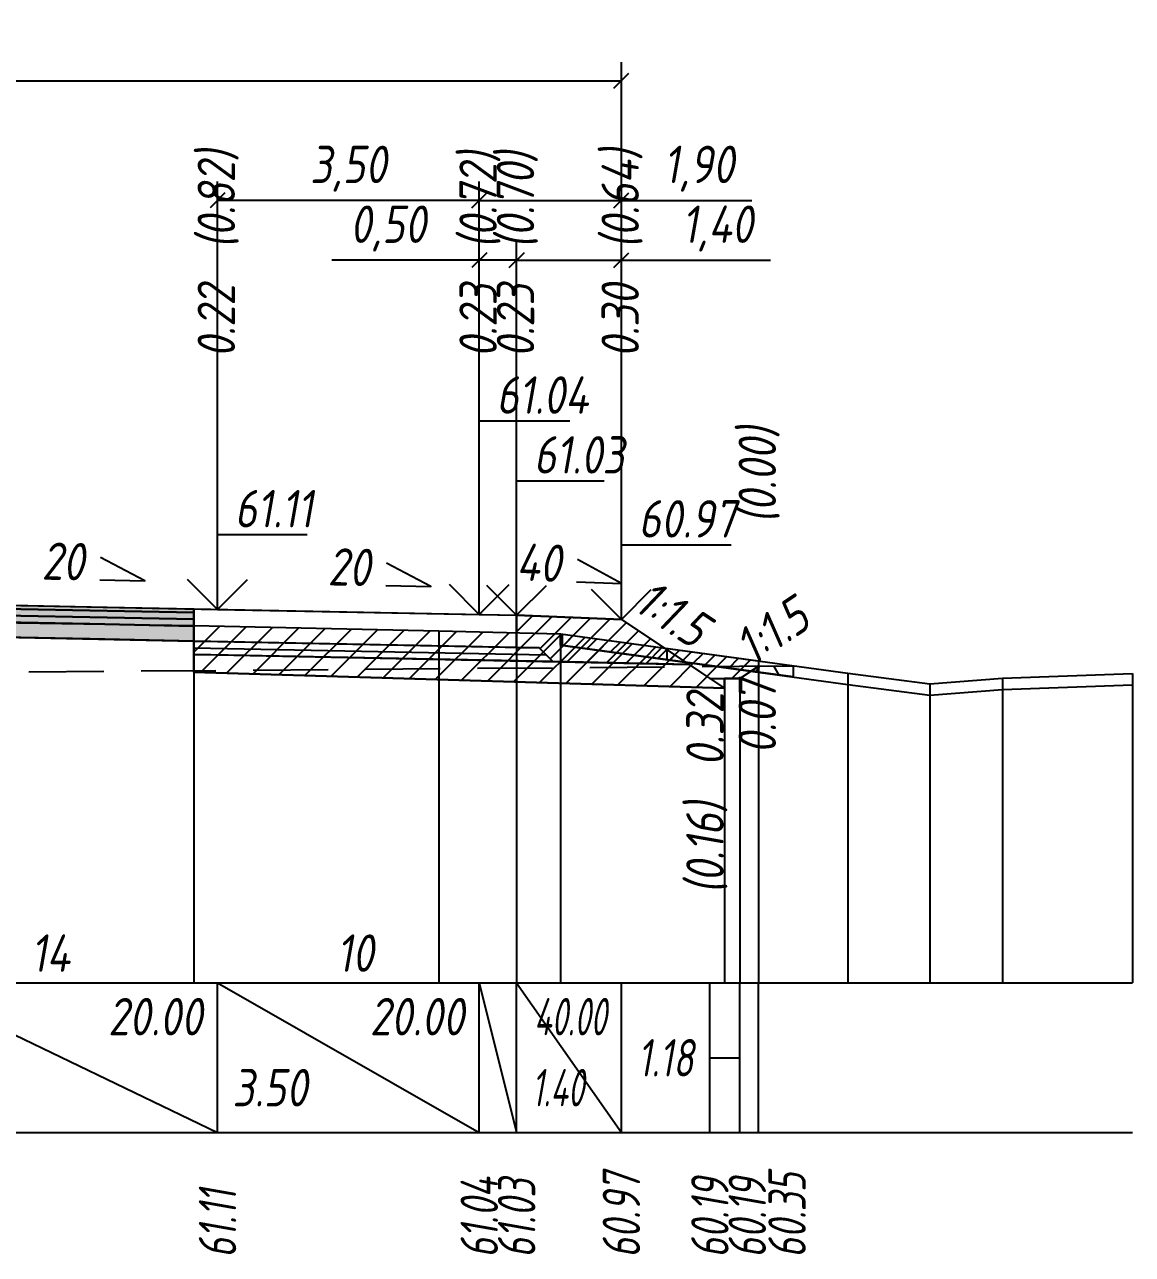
# Model space of a CAD drawing. Extents: x -717 to 1451, y -133302 to 233.
# Drawn here: x 166.6 to 240.7, y -59536.2 to -59453.9 of the extents above; entities that cross this region are included whole.
import ezdxf
from ezdxf.enums import TextEntityAlignment as Align

# ---------------------------------------------------------------- set-up
doc = ezdxf.new("R2010")
doc.units = 0
doc.linetypes.add('штриховая', pattern=[0.75, 0.5, -0.25])
for name, color, linetype in [('Интерполированный поперечник', 2, 'Continuous'), ('Код_514', 1, 'Continuous'), ('Контур_0', 7, 'Continuous'), ('Контур_2521', 7, 'Continuous'), ('Контур_2564', 7, 'Continuous'), ('Контур_2660', 7, 'Continuous'), ('Контур_2665', 7, 'Continuous'), ('Контур_400', 7, 'Continuous'), ('Контур_508', 7, 'Continuous'), ('Контур_512', 7, 'Continuous'), ('Контур_513', 7, 'Continuous'), ('Контур_818', 7, 'Continuous'), ('Красный поперечник', 1, 'Continuous'), ('Объём_2501', 7, 'Continuous'), ('Объём_2564', 7, 'Continuous'), ('Объём_2650', 7, 'Continuous'), ('Объём_2660', 7, 'Continuous'), ('Объём_2661', 7, 'Continuous'), ('Объём_2662', 7, 'Continuous'), ('Объём_2663', 7, 'Continuous'), ('Объём_2664', 7, 'Continuous'), ('Объём_2665', 7, 'Continuous'), ('Объём_2666', 7, 'Continuous'), ('Объём_2667', 7, 'Continuous'), ('Объём_2668', 7, 'Continuous'), ('Объём_2669', 7, 'Continuous'), ('Объём_2675', 7, 'Continuous'), ('Объём_2753', 7, 'Continuous'), ('Откосы', 7, 'Continuous'), ('Отметки покрытия', 7, 'Continuous'), ('Рабочие отметки', 7, 'Continuous'), ('Рабочие отметки доп.', 7, 'Continuous'), ('Слои выравнивания', 7, 'Continuous'), ('Таблица', 7, 'Continuous'), ('Уклоны проезжей части', 7, 'Continuous'), ('Черный поперечник', 3, 'Continuous')]:
    doc.layers.add(name, color=color, linetype=linetype)
for name, color, linetype, true_color in [('Контур_2540', 2, 'Continuous', 0xffff00), ('Контур_2560', 2, 'Continuous', 0xffff00), ('Контур_2561', 7, 'Continuous', 0xff8040), ('Контур_2562', 3, 'Continuous', 0x00ff00), ('Контур_2563', 7, 'Continuous', 0xff8000), ('Контур_2570', 7, 'Continuous', 0x80ff00), ('Контур_2725', 7, 'Continuous', 0x323232), ('Контур_2736', 4, 'Continuous', 0x00ffff), ('Контур_2737', 4, 'Continuous', 0x00ffff), ('Контур_2738', 4, 'Continuous', 0x00ffff), ('Контур_2739', 4, 'Continuous', 0x00ffff), ('Контур_2741', 4, 'Continuous', 0x00ffff), ('Контур_2742', 4, 'Continuous', 0x00ffff), ('Контур_2743', 4, 'Continuous', 0x00ffff), ('Контур_2744', 7, 'Continuous', 0xa4ffff), ('Контур_2745', 7, 'Continuous', 0xa4ffff), ('Контур_2747', 4, 'Continuous', 0x00ffff), ('Контур_2748', 4, 'Continuous', 0x00ffff), ('Контур_2749', 4, 'Continuous', 0x00ffff), ('Контур_2750', 4, 'Continuous', 0x00ffff), ('Контур_2751', 4, 'Continuous', 0x00ffff), ('Контур_2752', 4, 'Continuous', 0x00ffff), ('Контур_2760', 7, 'Continuous', 0x323232), ('Контур_2761', 7, 'Continuous', 0x323232), ('Контур_2762', 7, 'Continuous', 0x323232), ('Контур_2763', 7, 'Continuous', 0x323232), ('Контур_402', 7, 'Continuous', 0xff6464), ('Контур_703', 4, 'Continuous', 0x00ffff), ('Контур_705', 4, 'Continuous', 0x00ffff), ('Контур_707', 4, 'Continuous', 0x00ffff), ('Контур_720', 131, 'Continuous', 0xaaffff), ('Объём_2500', 7, 'Continuous', 0xc0c0c0), ('Объём_2520', 7, 'Continuous', 0x80ffff), ('Объём_2540', 2, 'Continuous', 0xffff00), ('Объём_2560', 2, 'Continuous', 0xffff00), ('Объём_2561', 7, 'Continuous', 0xff8040), ('Объём_2562', 3, 'Continuous', 0x00ff00), ('Объём_2563', 7, 'Continuous', 0xff8000), ('Объём_2570', 7, 'Continuous', 0x80ff00), ('Объём_2600', 7, 'Continuous', 0x808000), ('Объём_2746', 2, 'Continuous', 0xffff00)]:
    doc.layers.add(name, color=color, linetype=linetype, true_color=true_color)
doc.styles.get("Standard").update_dxf_attribs({"font": 'txt', "height": 2.5})
doc.styles.add('М', font='romand.shx', dxfattribs={"width": 0.8, "oblique": 10, "height": 2.5})
doc.dimstyles.new('ISO-25', dxfattribs={"dimtxt": 2.5, "dimasz": 2.5, "dimexe": 1.25, "dimexo": 0.625, "dimtad": 1, "dimtxsty": 'Standard', "dimcen": 2.5, "dimadec": 0, "dimazin": 0, "dimtfac": 1, "dimtmove": 0, "dimatfit": 3, "dimfxl": 1, "dimarcsym": 0})

# ---------------------------------------------------------------- blocks, each defined once
blk = doc.blocks.new('_Oblique')
at = {"color": 0, "linetype": 'ByBlock', "lineweight": -2}
blk.add_line((-0.5, -0.5), (0.5, 0.5), dxfattribs=at)
blk = doc.blocks.new('*D1422')
at = {"color": 0, "lineweight": -2, "transparency": 16777216}
for p, q in [((199.5, -59492.847), (199.5, -59468.407)), ((206.5, -59493.127), (206.5, -59468.407)), ((199.5, -59469.657), (206.5, -59469.657)), ((206.5, -59469.657), (216.474, -59469.657))]:
    blk.add_line(p, q, dxfattribs=at)
at = {"layer": 'Defpoints', "color": 0, "transparency": 16777216}
for p in [(206.5, -59469.657), (199.5, -59493.472), (206.5, -59493.752)]:
    blk.add_point(p, dxfattribs=at)
at = {"color": 0, "lineweight": -2, "transparency": 16777216, "rotation": 180}
blk.add_blockref('_Oblique', (199.5, -59469.657), dxfattribs=at)
at = {"color": 0, "lineweight": -2, "transparency": 16777216}
blk.add_blockref('_Oblique', (206.5, -59469.657), dxfattribs=at)
at = {"color": 0, "transparency": 16777216, "insert": (212.933, -59467.544), "char_height": 2.5, "width": 8.75, "attachment_point": 5, "style": 'М'}
blk.add_mtext('1,40', dxfattribs=at)
blk = doc.blocks.new('*D1424')
at = {"color": 0, "lineweight": -2, "transparency": 16777216}
for p, q in [((197, -59492.797), (197, -59468.407)), ((199.5, -59492.847), (199.5, -59468.407)), ((197, -59469.657), (187.148, -59469.657)), ((199.5, -59469.657), (197, -59469.657))]:
    blk.add_line(p, q, dxfattribs=at)
at = {"layer": 'Defpoints', "color": 0, "transparency": 16777216}
for p in [(199.5, -59469.657), (197, -59493.422), (199.5, -59493.472)]:
    blk.add_point(p, dxfattribs=at)
at = {"color": 0, "lineweight": -2, "transparency": 16777216, "rotation": 180}
blk.add_blockref('_Oblique', (197, -59469.657), dxfattribs=at)
at = {"color": 0, "lineweight": -2, "transparency": 16777216}
blk.add_blockref('_Oblique', (199.5, -59469.657), dxfattribs=at)
at = {"color": 0, "transparency": 16777216, "insert": (190.909, -59467.544), "char_height": 2.5, "width": 9.16667, "attachment_point": 5, "style": 'М'}
blk.add_mtext('0,50', dxfattribs=at)
blk = doc.blocks.new('*D1426')
at = {"color": 0, "lineweight": -2, "transparency": 16777216}
for p, q in [((179.5, -59492.447), (179.5, -59464.407)), ((197, -59492.797), (197, -59464.407)), ((197, -59465.657), (179.5, -59465.657))]:
    blk.add_line(p, q, dxfattribs=at)
at = {"layer": 'Defpoints', "color": 0, "transparency": 16777216}
for p in [(179.5, -59465.657), (179.5, -59493.072), (197, -59493.422)]:
    blk.add_point(p, dxfattribs=at)
at = {"color": 0, "lineweight": -2, "transparency": 16777216, "rotation": 180}
blk.add_blockref('_Oblique', (179.5, -59465.657), dxfattribs=at)
at = {"color": 0, "lineweight": -2, "transparency": 16777216}
blk.add_blockref('_Oblique', (197, -59465.657), dxfattribs=at)
at = {"color": 0, "transparency": 16777216, "insert": (188.25, -59463.544), "char_height": 2.5, "width": 9.58333, "attachment_point": 5, "style": 'М'}
blk.add_mtext('3,50', dxfattribs=at)
blk = doc.blocks.new('*D1427')
at = {"color": 0, "lineweight": -2, "transparency": 16777216}
for p, q in [((197, -59492.797), (197, -59464.407)), ((206.5, -59493.127), (206.5, -59464.407)), ((197, -59465.657), (206.5, -59465.657)), ((206.5, -59465.657), (215.233, -59465.657))]:
    blk.add_line(p, q, dxfattribs=at)
at = {"layer": 'Defpoints', "color": 0, "transparency": 16777216}
for p in [(197, -59465.657), (197, -59493.422), (206.5, -59493.752)]:
    blk.add_point(p, dxfattribs=at)
at = {"color": 0, "lineweight": -2, "transparency": 16777216, "rotation": 180}
blk.add_blockref('_Oblique', (197, -59465.657), dxfattribs=at)
at = {"color": 0, "lineweight": -2, "transparency": 16777216}
blk.add_blockref('_Oblique', (206.5, -59465.657), dxfattribs=at)
at = {"color": 0, "transparency": 16777216, "insert": (211.692, -59463.544), "char_height": 2.5, "width": 8.75, "attachment_point": 5, "style": 'М'}
blk.add_mtext('1,90', dxfattribs=at)
blk = doc.blocks.new('*D1429')
at = {"color": 0, "lineweight": -2, "transparency": 16777216}
for p, q in [((111, -59493.127), (111, -59456.407)), ((206.5, -59493.127), (206.5, -59456.407)), ((111, -59457.657), (206.5, -59457.657))]:
    blk.add_line(p, q, dxfattribs=at)
at = {"layer": 'Defpoints', "color": 0, "transparency": 16777216}
for p in [(206.5, -59457.657), (111, -59493.752), (206.5, -59493.752)]:
    blk.add_point(p, dxfattribs=at)
at = {"color": 0, "lineweight": -2, "transparency": 16777216, "rotation": 180}
blk.add_blockref('_Oblique', (111, -59457.657), dxfattribs=at)
at = {"color": 0, "lineweight": -2, "transparency": 16777216}
blk.add_blockref('_Oblique', (206.5, -59457.657), dxfattribs=at)
at = {"color": 0, "transparency": 16777216, "insert": (158.75, -59455.544), "char_height": 2.5, "width": 10.41667, "attachment_point": 5, "style": 'М'}
blk.add_mtext('19,10', dxfattribs=at)

msp = doc.modelspace()

# ---------------------------------------------------------------- hatches: boundary and pattern name
at = {"transparency": 33554681}
h = msp.add_hatch(dxfattribs=at)
h.set_pattern_fill('ANGLE', color=256)
h.set_pattern_definition([(0, (0, 0), (0, 6.985), [5.08, -1.905]), (90, (0, 0), (-6.985, 4e-16), [5.08, -1.905])])
h.paths.add_polyline_path([(215.664, -59497.215), (202.441, -59495.404), (202.441, -59494.654), (215.664, -59496.465)])
at = {"layer": 'Объём_2563'}
h = msp.add_hatch(dxfattribs=at)
h.set_pattern_fill('ANSI31', color=256, scale=0.3)
h.paths.add_polyline_path([(201.918, -59496.508), (201, -59495.59), (199.5, -59495.56), (199.5, -59493.41), (206.5, -59493.69), (211, -59496.69)])
at = {"layer": 'Объём_2570'}
h = msp.add_hatch(dxfattribs=at)
h.set_pattern_fill('ANSI31', color=256, scale=0.2)
h.paths.add_polyline_path([(215.664, -59497.215), (202.441, -59495.404), (202.441, -59494.654), (215.664, -59496.465)])
at = {"layer": 'Объём_2600'}
h = msp.add_hatch(dxfattribs=at)
h.set_pattern_fill('ANSI31', color=6, scale=0.4)
h.paths.add_polyline_path([(214.417, -59497.634), (213.391, -59497.634), (213.391, -59498.284), (177.926, -59497.22), (177.926, -59494.099), (194.295, -59494.457), (202.441, -59494.654), (202.441, -59495.404), (215.151, -59497.145)])
h = msp.add_hatch(dxfattribs=at)
h.set_pattern_fill('HONEY', color=5, scale=0.3)
h.paths.add_polyline_path([(215.992, -59497.26), (215.151, -59497.145), (215.664, -59496.803), (217.995, -59496.784), (217.995, -59497.534)])
at = {"layer": 'Слои выравнивания'}
for color, points in [(2, [(158.75, -59492.595), (161.708, -59492.654), (170.957, -59492.839), (177.926, -59492.978), (177.926, -59493.228), (170.957, -59493.089), (161.708, -59492.904), (158.75, -59492.845)]), (3, [(158.75, -59492.845), (161.708, -59492.904), (170.957, -59493.089), (177.926, -59493.228), (177.926, -59493.678), (170.957, -59493.539), (161.708, -59493.354), (158.75, -59493.295)]), (4, [(158.75, -59493.295), (161.708, -59493.354), (170.957, -59493.539), (177.926, -59493.678), (177.926, -59494.128), (170.957, -59493.989), (161.708, -59493.804), (158.75, -59493.745)]), (5, [(158.75, -59493.745), (161.708, -59493.804), (170.957, -59493.989), (177.926, -59494.128), (177.926, -59495.128), (170.957, -59494.989), (161.708, -59494.804), (158.75, -59494.745)])]:
    msp.add_hatch(color=color, dxfattribs=at).paths.add_polyline_path(points)

# ---------------------------------------------------------------- linework, layer by layer
at = {"layer": 'Интерполированный поперечник', "linetype": 'штриховая', "ltscale": 10, "flags": 128}
msp.add_lwpolyline([(91.895, -59497.794), (217.995, -59496.784)], dxfattribs=at)
at = {"layer": 'Код_514'}
for p, q in [((158.75, -59518), (179.5, -59528)), ((179.5, -59528), (179.5, -59518)), ((179.5, -59518), (197, -59528)), ((197, -59528), (197, -59518)), ((197, -59518), (199.5, -59528)), ((199.5, -59528), (199.5, -59518)), ((199.5, -59518), (206.5, -59528)), ((206.5, -59528), (206.5, -59518)), ((212.417, -59528), (212.417, -59518)), ((214.417, -59528), (214.417, -59518)), ((215.664, -59528), (215.664, -59518)), ((212.417, -59523), (214.417, -59523))]:
    msp.add_line(p, q, dxfattribs=at)
at = {"layer": 'Контур_0', "flags": 128}
for points in [[(177.926, -59492.978), (199.5, -59493.41), (199.5, -59495.56), (177.926, -59495.128), (177.926, -59492.978), (177.926, -59492.978)], [(206.5, -59493.69), (211.223, -59496.838), (211.223, -59496.838), (211.223, -59496.838), (211.223, -59496.838), (211.223, -59496.838), (211.223, -59496.838), (211.223, -59496.838), (211.223, -59496.838), (211.223, -59496.838), (211.223, -59496.838), (211.223, -59496.838), (211.223, -59496.838), (211.223, -59496.838), (211.223, -59496.838), (212.417, -59497.634)], [(206.5, -59493.69), (211.223, -59496.838), (211.223, -59496.838), (211.223, -59496.838), (211.223, -59496.838), (211.223, -59496.838), (211.223, -59496.838), (211.223, -59496.838), (211.223, -59496.838), (211.223, -59496.838), (211.223, -59496.838), (211.223, -59496.838), (211.223, -59496.838), (211.223, -59496.838), (211.223, -59496.838), (212.417, -59497.634), (214.417, -59497.634), (215.664, -59496.803), (215.664, -59496.803), (215.664, -59496.803), (215.664, -59496.803), (215.664, -59496.803), (215.664, -59496.803), (215.664, -59496.803), (215.664, -59496.803), (215.664, -59496.803), (215.664, -59496.803), (215.664, -59496.803), (215.664, -59496.803), (215.664, -59496.803)], [(179.5, -59495.16), (201, -59495.59), (201.918, -59496.508), (177.926, -59496.028), (177.926, -59495.128), (179.5, -59495.16), (179.5, -59495.16)], [(199.5, -59495.56), (201, -59495.59), (201.918, -59496.508), (211, -59496.69)]]:
    msp.add_lwpolyline(points, dxfattribs=at)
at = {"layer": 'Контур_2521', "color": 250, "flags": 128}
msp.add_lwpolyline([(177.926, -59495.578), (201.459, -59496.049)], dxfattribs=at)
at = {"layer": 'Контур_2540', "flags": 128}
msp.add_lwpolyline([(179.5, -59496.06), (211, -59496.69), (213.391, -59498.284), (177.926, -59497.22), (177.926, -59496.028), (179.5, -59496.06), (179.5, -59496.06)], dxfattribs=at)
at = {"layer": 'Контур_2560', "flags": 128}
msp.add_lwpolyline([(199.5, -59493.41), (206.5, -59493.69), (206.5, -59493.69), (206.5, -59493.69)], dxfattribs=at)
at = {"layer": 'Контур_2561', "flags": 128}
msp.add_lwpolyline([(199.5, -59493.41), (199.5, -59493.41), (206.5, -59493.69), (206.5, -59493.69), (199.5, -59493.41)], dxfattribs=at)
at = {"layer": 'Контур_2562', "flags": 128}
msp.add_lwpolyline([(206.5, -59493.69), (206.5, -59493.69), (206.5, -59493.69), (206.5, -59493.69), (206.5, -59493.69)], dxfattribs=at)
at = {"layer": 'Контур_2563', "flags": 128}
msp.add_lwpolyline([(201.918, -59496.508), (201, -59495.59), (199.5, -59495.56), (199.5, -59493.41), (206.5, -59493.69), (211, -59496.69), (201.918, -59496.508), (201.918, -59496.508)], dxfattribs=at)
at = {"layer": 'Контур_2564', "flags": 128}
msp.add_lwpolyline([(199.5, -59493.41), (206.5, -59493.69)], dxfattribs=at)
at = {"layer": 'Контур_2570', "flags": 128}
msp.add_lwpolyline([(80, -59498.244), (83.534, -59498.095), (89.751, -59498.502), (91.895, -59498.544), (91.895, -59498.544), (99.278, -59497.622), (107.86, -59496.655), (107.86, -59495.905), (125.622, -59494.672), (131.761, -59494.25), (138.372, -59494.088), (154.848, -59493.719), (158.75, -59493.789), (161.708, -59493.842), (177.926, -59494.099), (194.295, -59494.457), (202.441, -59494.654), (202.441, -59495.404), (221.636, -59498.033), (227.111, -59498.75), (231.975, -59498.364), (240.664, -59498.059)], dxfattribs=at)
at = {"layer": 'Контур_2660', "flags": 128}
msp.add_lwpolyline([(177.926, -59497.22), (213.391, -59498.284)], dxfattribs=at)
at = {"layer": 'Контур_2665', "flags": 128}
msp.add_lwpolyline([(206.5, -59493.69), (206.5, -59493.69)], dxfattribs=at)
at = {"layer": 'Контур_2725', "flags": 128}
msp.add_lwpolyline([(131.761, -59495.284), (138, -59495.16), (138.372, -59495.152), (154.848, -59494.823), (157.577, -59494.768), (158.75, -59494.745), (161.708, -59494.804), (170.957, -59494.989), (177.926, -59495.128)], dxfattribs=at)
at = {"layer": 'Контур_2736', "flags": 128}
for points in [[(206.5, -59493.69), (211.223, -59496.838)], [(211.223, -59496.838), (212.417, -59497.634)]]:
    msp.add_lwpolyline(points, dxfattribs=at)
at = {"layer": 'Контур_2737', "flags": 128}
msp.add_lwpolyline([(211.223, -59496.838), (211.223, -59496.838)], dxfattribs=at)
at = {"layer": 'Контур_2738', "flags": 128}
msp.add_lwpolyline([(211.223, -59496.838), (211.223, -59496.838)], dxfattribs=at)
at = {"layer": 'Контур_2739', "flags": 128}
msp.add_lwpolyline([(211.223, -59496.838), (211.223, -59496.838)], dxfattribs=at)
at = {"layer": 'Контур_2741', "flags": 128}
msp.add_lwpolyline([(215.664, -59496.803), (215.664, -59496.803)], dxfattribs=at)
at = {"layer": 'Контур_2742', "flags": 128}
msp.add_lwpolyline([(215.664, -59496.803), (215.664, -59496.803)], dxfattribs=at)
at = {"layer": 'Контур_2743', "flags": 128}
msp.add_lwpolyline([(215.664, -59496.803), (215.664, -59496.803)], dxfattribs=at)
at = {"layer": 'Контур_2744', "flags": 128}
msp.add_lwpolyline([(215.664, -59496.803), (215.664, -59496.803)], dxfattribs=at)
msp.add_lwpolyline([(215.664, -59496.803), (215.664, -59496.803)], dxfattribs=at)
msp.add_lwpolyline([(215.664, -59496.803), (215.664, -59496.803)], dxfattribs=at)
msp.add_lwpolyline([(215.664, -59496.803), (215.664, -59496.803)], dxfattribs=at)
msp.add_lwpolyline([(215.664, -59496.803), (215.664, -59496.803)], dxfattribs=at)
msp.add_lwpolyline([(215.664, -59496.803), (215.664, -59496.803)], dxfattribs=at)
at = {"layer": 'Контур_2745', "flags": 128}
msp.add_lwpolyline([(211.223, -59496.838), (211.223, -59496.838)], dxfattribs=at)
msp.add_lwpolyline([(211.223, -59496.838), (211.223, -59496.838)], dxfattribs=at)
msp.add_lwpolyline([(211.223, -59496.838), (211.223, -59496.838)], dxfattribs=at)
msp.add_lwpolyline([(211.223, -59496.838), (211.223, -59496.838)], dxfattribs=at)
msp.add_lwpolyline([(211.223, -59496.838), (211.223, -59496.838)], dxfattribs=at)
msp.add_lwpolyline([(211.223, -59496.838), (211.223, -59496.838)], dxfattribs=at)
at = {"layer": 'Контур_2747', "flags": 128}
msp.add_lwpolyline([(211.223, -59496.838), (211.223, -59496.838)], dxfattribs=at)
at = {"layer": 'Контур_2748', "flags": 128}
msp.add_lwpolyline([(211.223, -59496.838), (211.223, -59496.838)], dxfattribs=at)
at = {"layer": 'Контур_2749', "flags": 128}
msp.add_lwpolyline([(211.223, -59496.838), (211.223, -59496.838)], dxfattribs=at)
at = {"layer": 'Контур_2750', "flags": 128}
msp.add_lwpolyline([(215.664, -59496.803), (215.664, -59496.803)], dxfattribs=at)
at = {"layer": 'Контур_2751', "flags": 128}
msp.add_lwpolyline([(215.664, -59496.803), (215.664, -59496.803)], dxfattribs=at)
at = {"layer": 'Контур_2752', "flags": 128}
msp.add_lwpolyline([(215.664, -59496.803), (215.664, -59496.803)], dxfattribs=at)
at = {"layer": 'Контур_2760', "flags": 128}
msp.add_lwpolyline([(131.761, -59493.134), (138, -59493.01), (138.372, -59493.002), (154.848, -59492.673), (157.577, -59492.618), (158.75, -59492.595), (161.708, -59492.654), (170.957, -59492.839), (177.926, -59492.978)], dxfattribs=at)
at = {"layer": 'Контур_2761', "flags": 128}
msp.add_lwpolyline([(131.761, -59493.384), (138, -59493.26), (138.372, -59493.252), (154.848, -59492.923), (157.577, -59492.868), (158.75, -59492.845), (161.708, -59492.904), (170.957, -59493.089), (177.926, -59493.228)], dxfattribs=at)
at = {"layer": 'Контур_2762', "flags": 128}
msp.add_lwpolyline([(131.761, -59493.834), (138, -59493.71), (138.372, -59493.702), (154.848, -59493.373), (157.577, -59493.318), (158.75, -59493.295), (161.708, -59493.354), (170.957, -59493.539), (177.926, -59493.678)], dxfattribs=at)
at = {"layer": 'Контур_2763', "flags": 128}
msp.add_lwpolyline([(131.761, -59494.284), (138, -59494.16), (138.372, -59494.152), (154.848, -59493.823), (157.577, -59493.768), (158.75, -59493.745), (161.708, -59493.804), (170.957, -59493.989), (177.926, -59494.128)], dxfattribs=at)
at = {"layer": 'Контур_400', "flags": 128}
msp.add_lwpolyline([(158.75, -59492.595), (179.5, -59493.01), (197, -59493.36), (197, -59493.36), (197, -59493.36), (197, -59493.36), (197, -59493.36), (197, -59493.36), (199.5, -59493.41)], dxfattribs=at)
at = {"layer": 'Контур_402', "flags": 128}
msp.add_lwpolyline([(105, -59498.257), (131.761, -59497.454), (131.761, -59495.284), (158.75, -59494.745), (177.926, -59495.128), (177.926, -59497.22), (213.391, -59498.284)], dxfattribs=at)
at = {"layer": 'Контур_508', "flags": 128}
msp.add_lwpolyline([(105, -59498.257), (131.761, -59497.454), (131.761, -59495.284), (158.75, -59494.745), (177.926, -59495.128), (177.926, -59497.22), (213.391, -59498.284), (213.391, -59497.634), (214.417, -59497.634), (215.664, -59496.803)], dxfattribs=at)
at = {"layer": 'Контур_512', "flags": 128}
msp.add_lwpolyline([(177.926, -59497.22), (213.391, -59498.284), (213.391, -59497.634), (214.417, -59497.634), (215.664, -59496.803)], dxfattribs=at)
at = {"layer": 'Контур_513', "flags": 128}
msp.add_lwpolyline([(105, -59498.257), (131.761, -59497.454), (131.761, -59495.284), (158.75, -59494.745), (177.926, -59495.128), (177.926, -59497.22), (213.391, -59498.284), (213.391, -59497.634), (214.417, -59497.634), (215.664, -59496.803)], dxfattribs=at)
at = {"layer": 'Контур_703', "flags": 128}
msp.add_lwpolyline([(206.5, -59493.69), (211.223, -59496.838)], dxfattribs=at)
at = {"layer": 'Контур_705', "flags": 128}
msp.add_lwpolyline([(211.223, -59496.838), (211.223, -59496.838)], dxfattribs=at)
at = {"layer": 'Контур_707', "flags": 128}
msp.add_lwpolyline([(214.417, -59497.634), (215.664, -59496.803)], dxfattribs=at)
at = {"layer": 'Контур_720', "flags": 128}
msp.add_lwpolyline([(212.417, -59497.634), (214.417, -59497.634)], dxfattribs=at)
at = {"layer": 'Контур_818', "flags": 128}
msp.add_lwpolyline([(105, -59496.977), (107.86, -59496.655), (107.86, -59495.905), (125.622, -59494.672), (131.761, -59494.25), (138.372, -59494.088), (154.848, -59493.719), (158.75, -59493.789), (161.708, -59493.842), (177.926, -59494.099), (194.295, -59494.457), (202.441, -59494.654), (202.441, -59495.404), (215.664, -59497.215)], dxfattribs=at)
at = {"layer": 'Красный поперечник'}
for p, q in [((158.75, -59492.595), (179.5, -59493.01)), ((179.5, -59493.01), (197, -59493.36)), ((197, -59493.36), (199.5, -59493.41)), ((199.5, -59493.41), (206.5, -59493.69)), ((206.5, -59493.69), (212.417, -59497.634)), ((214.417, -59497.634), (215.664, -59496.803)), ((215.664, -59496.803), (215.664, -59518)), ((177.926, -59497.22), (177.926, -59518)), ((212.417, -59497.634), (214.417, -59497.634)), ((213.391, -59497.634), (213.391, -59518)), ((214.417, -59497.634), (214.417, -59518)), ((213.391, -59498.284), (213.391, -59518))]:
    msp.add_line(p, q, dxfattribs=at)
at = {"layer": 'Объём_2500', "flags": 128}
msp.add_lwpolyline([(177.926, -59492.978), (199.5, -59493.41), (199.5, -59495.56), (177.926, -59495.128), (177.926, -59492.978), (177.926, -59492.978)], dxfattribs=at)
at = {"layer": 'Объём_2501', "flags": 128}
msp.add_lwpolyline([(158.75, -59492.595), (179.5, -59493.01), (197, -59493.36), (197, -59493.36), (197, -59493.36), (197, -59493.36), (197, -59493.36), (197, -59493.36), (199.5, -59493.41)], dxfattribs=at)
at = {"layer": 'Объём_2520', "color": 250, "flags": 128}
msp.add_lwpolyline([(179.5, -59495.16), (201, -59495.59), (201.918, -59496.508), (177.926, -59496.028), (177.926, -59495.128), (179.5, -59495.16), (179.5, -59495.16)], dxfattribs=at)
at = {"layer": 'Объём_2540', "flags": 128}
msp.add_lwpolyline([(179.5, -59496.06), (211, -59496.69), (213.391, -59498.284), (177.926, -59497.22), (177.926, -59496.028), (179.5, -59496.06), (179.5, -59496.06)], dxfattribs=at)
at = {"layer": 'Объём_2560', "flags": 128}
msp.add_lwpolyline([(199.5, -59493.41), (206.5, -59493.69), (206.5, -59493.69), (206.5, -59493.69)], dxfattribs=at)
at = {"layer": 'Объём_2561', "flags": 128}
msp.add_lwpolyline([(199.5, -59493.41), (199.5, -59493.41), (206.5, -59493.69), (206.5, -59493.69), (199.5, -59493.41)], dxfattribs=at)
at = {"layer": 'Объём_2562', "flags": 128}
msp.add_lwpolyline([(206.5, -59493.69), (206.5, -59493.69), (206.5, -59493.69), (206.5, -59493.69), (206.5, -59493.69)], dxfattribs=at)
at = {"layer": 'Объём_2563', "color": 250, "flags": 128}
msp.add_lwpolyline([(201.918, -59496.508), (201, -59495.59), (199.5, -59495.56), (199.5, -59493.41), (206.5, -59493.69), (211, -59496.69), (201.918, -59496.508), (201.918, -59496.508)], dxfattribs=at)
at = {"layer": 'Объём_2564', "flags": 128}
msp.add_lwpolyline([(199.5, -59493.41), (206.5, -59493.69)], dxfattribs=at)
at = {"layer": 'Объём_2570', "flags": 128}
msp.add_lwpolyline([(215.664, -59497.215), (202.441, -59495.404), (202.441, -59494.654), (215.664, -59496.465), (215.664, -59497.215), (215.664, -59497.215)], dxfattribs=at)
at = {"layer": 'Объём_2600', "color": 5, "flags": 128}
msp.add_lwpolyline([(215.992, -59497.26), (215.151, -59497.145), (215.664, -59496.803), (217.995, -59496.784), (217.995, -59497.534), (215.992, -59497.26), (215.992, -59497.26)], dxfattribs=at)
at = {"layer": 'Объём_2650', "color": 6, "flags": 128}
msp.add_lwpolyline([(214.417, -59497.634), (213.391, -59497.634), (213.391, -59498.284), (177.926, -59497.22), (177.926, -59494.099), (194.295, -59494.457), (202.441, -59494.654), (202.441, -59495.404), (215.151, -59497.145), (214.417, -59497.634), (214.417, -59497.634)], dxfattribs=at)
at = {"layer": 'Объём_2660', "flags": 128}
msp.add_lwpolyline([(177.926, -59497.22), (213.391, -59498.284)], dxfattribs=at)
at = {"layer": 'Объём_2661', "flags": 128}
msp.add_lwpolyline([(206.5, -59493.69), (211.223, -59496.838), (212.417, -59497.634)], dxfattribs=at)
at = {"layer": 'Объём_2662', "flags": 128}
msp.add_lwpolyline([(214.417, -59497.634), (215.664, -59496.803)], dxfattribs=at)
at = {"layer": 'Объём_2663', "flags": 128}
msp.add_lwpolyline([(212.417, -59497.634), (214.417, -59497.634)], dxfattribs=at)
at = {"layer": 'Объём_2664', "flags": 128}
msp.add_lwpolyline([(212.417, -59497.634), (214.417, -59497.634)], dxfattribs=at)
at = {"layer": 'Объём_2665', "flags": 128}
msp.add_lwpolyline([(206.5, -59493.69), (206.5, -59493.69)], dxfattribs=at)
at = {"layer": 'Объём_2666', "flags": 128}
for points in [[(206.5, -59493.69), (211.223, -59496.838)], [(211.223, -59496.838), (212.417, -59497.634)]]:
    msp.add_lwpolyline(points, dxfattribs=at)
at = {"layer": 'Объём_2667', "flags": 128}
for points in [[(211.223, -59496.838), (211.223, -59496.838)], [(215.664, -59496.803), (215.664, -59496.803)]]:
    msp.add_lwpolyline(points, dxfattribs=at)
at = {"layer": 'Объём_2668', "flags": 128}
for points in [[(211.223, -59496.838), (211.223, -59496.838)], [(215.664, -59496.803), (215.664, -59496.803)]]:
    msp.add_lwpolyline(points, dxfattribs=at)
at = {"layer": 'Объём_2669', "flags": 128}
for points in [[(211.223, -59496.838), (211.223, -59496.838)], [(215.664, -59496.803), (215.664, -59496.803)]]:
    msp.add_lwpolyline(points, dxfattribs=at)
at = {"layer": 'Объём_2675', "flags": 128}
for points in [[(211.223, -59496.838), (211.223, -59496.838)], [(211.223, -59496.838), (211.223, -59496.838)], [(211.223, -59496.838), (211.223, -59496.838)], [(211.223, -59496.838), (211.223, -59496.838)], [(211.223, -59496.838), (211.223, -59496.838)], [(211.223, -59496.838), (211.223, -59496.838)], [(215.664, -59496.803), (215.664, -59496.803)], [(215.664, -59496.803), (215.664, -59496.803)], [(215.664, -59496.803), (215.664, -59496.803)], [(215.664, -59496.803), (215.664, -59496.803)], [(215.664, -59496.803), (215.664, -59496.803)], [(215.664, -59496.803), (215.664, -59496.803)]]:
    msp.add_lwpolyline(points, dxfattribs=at)
at = {"layer": 'Объём_2746', "flags": 128}
msp.add_lwpolyline([(212.417, -59497.634), (213.391, -59497.634), (213.391, -59498.284), (177.926, -59497.22), (177.926, -59494.099), (194.295, -59494.457), (202.441, -59494.654), (202.441, -59495.404), (210.785, -59496.547), (212.417, -59497.634), (212.417, -59497.634)], dxfattribs=at)
at = {"layer": 'Объём_2753', "flags": 128}
msp.add_lwpolyline([(177.926, -59492.978), (177.926, -59492.978)], dxfattribs=at)
at = {"layer": 'Откосы', "color": 1, "flags": 128}
for points in [[(171.638, -59491.035), (174.637, -59491.095), (171.668, -59489.536)], [(203.509, -59491.165), (206.506, -59491.285), (203.569, -59489.667)], [(190.763, -59491.418), (193.762, -59491.478), (190.793, -59489.918)]]:
    msp.add_lwpolyline(points, dxfattribs=at)
at = {"layer": 'Отметки покрытия', "color": 1}
for p, q in [((197, -59493.36), (197, -59480.41)), ((197, -59480.41), (203.05, -59480.41)), ((199.5, -59493.41), (199.5, -59484.41)), ((199.5, -59484.41), (205.35, -59484.41)), ((179.5, -59493.01), (179.5, -59488.01)), ((179.5, -59488.01), (185.5, -59488.01)), ((206.5, -59493.69), (206.5, -59488.69)), ((206.5, -59488.69), (213.85, -59488.69)), ((179.5, -59493.01), (177.5, -59491.01)), ((179.5, -59493.01), (181.5, -59491.01)), ((197, -59493.36), (195, -59491.36)), ((197, -59493.36), (199, -59491.36)), ((199.5, -59493.41), (197.5, -59491.41)), ((199.5, -59493.41), (201.5, -59491.41)), ((206.5, -59493.69), (204.5, -59491.69)), ((206.5, -59493.69), (208.5, -59491.69))]:
    msp.add_line(p, q, dxfattribs=at)
at = {"layer": 'Слои выравнивания'}
for p, q in [((177.926, -59492.978), (177.926, -59518)), ((199.5, -59493.41), (199.5, -59518))]:
    msp.add_line(p, q, dxfattribs=at)
at = {"layer": 'Слои выравнивания', "color": 2, "flags": 128}
msp.add_lwpolyline([(158.75, -59492.595), (161.708, -59492.654), (170.957, -59492.839), (177.926, -59492.978), (177.926, -59493.228), (170.957, -59493.089), (161.708, -59492.904), (158.75, -59492.845)], close=True, dxfattribs=at)
at = {"layer": 'Слои выравнивания', "color": 3, "flags": 128}
msp.add_lwpolyline([(158.75, -59492.845), (161.708, -59492.904), (170.957, -59493.089), (177.926, -59493.228), (177.926, -59493.678), (170.957, -59493.539), (161.708, -59493.354), (158.75, -59493.295)], close=True, dxfattribs=at)
at = {"layer": 'Слои выравнивания', "color": 4, "flags": 128}
msp.add_lwpolyline([(158.75, -59493.295), (161.708, -59493.354), (170.957, -59493.539), (177.926, -59493.678), (177.926, -59494.128), (170.957, -59493.989), (161.708, -59493.804), (158.75, -59493.745)], close=True, dxfattribs=at)
at = {"layer": 'Слои выравнивания', "color": 5, "flags": 128}
msp.add_lwpolyline([(158.75, -59493.745), (161.708, -59493.804), (170.957, -59493.989), (177.926, -59494.128), (177.926, -59495.128), (170.957, -59494.989), (161.708, -59494.804), (158.75, -59494.745)], close=True, dxfattribs=at)
at = {"layer": 'Таблица'}
for p, q in [((80, -59518), (240.664, -59518)), ((80, -59528), (240.664, -59528))]:
    msp.add_line(p, q, dxfattribs=at)
at = {"layer": 'Черный поперечник', "color": 7}
for p, q in [((177.926, -59494.099), (177.926, -59518)), ((194.295, -59494.457), (194.295, -59518)), ((202.441, -59494.654), (202.441, -59518)), ((221.636, -59497.283), (221.636, -59518)), ((231.975, -59497.614), (231.975, -59518)), ((240.664, -59497.309), (240.664, -59518)), ((227.111, -59498), (227.111, -59518))]:
    msp.add_line(p, q, dxfattribs=at)
at = {"layer": 'Черный поперечник', "flags": 128}
msp.add_lwpolyline([(80, -59497.494), (83.534, -59497.345), (89.751, -59497.752), (91.895, -59497.794), (99.278, -59496.872), (107.86, -59495.905), (125.622, -59494.672), (131.761, -59494.25), (138.372, -59494.088), (154.848, -59493.719), (158.75, -59493.789), (161.708, -59493.842), (177.926, -59494.099), (194.295, -59494.457), (202.441, -59494.654), (221.636, -59497.283), (227.111, -59498), (231.975, -59497.614), (240.664, -59497.309)], dxfattribs=at)

# ---------------------------------------------------------------- texts
at = {"layer": 'Код_514', "style": 'М', "oblique": 10}
for s, width, p in [('20.00', 0.8, (178.5, -59519)), ('20.00', 0.8, (196, -59519)), ('40.00', 0.6, (205.5, -59519))]:
    msp.add_text(s, height=2.5, dxfattribs=dict(at, width=width)).set_placement(p, align=Align.TOP_RIGHT)
at = {"layer": 'Код_514', "style": 'М', "oblique": 10, "width": 0.7}
msp.add_text('1.18', height=2.5, dxfattribs=at).set_placement((209.458, -59523), align=Align.MIDDLE_CENTER)
at = {"layer": 'Код_514', "style": 'М', "oblique": 10}
for s, width, p in [('3.50', 0.8, (180.5, -59527)), ('1.40', 0.6, (200.5, -59527))]:
    msp.add_text(s, height=2.5, dxfattribs=dict(at, width=width)).set_placement(p, align=Align.BOTTOM_LEFT)
at = {"layer": 'Код_514', "style": 'М', "oblique": 10, "width": 0.7}
for s, p in [('61.03', (199.5, -59536.382)), ('60.97', (206.5, -59536.382)), ('60.19', (212.417, -59536.382)), ('60.19', (214.917, -59536.382)), ('60.35', (217.577, -59536.382)), ('61.11', (179.5, -59536.382)), ('61.04', (197, -59536.382))]:
    msp.add_text(s, height=2.5, rotation=90, dxfattribs=at).set_placement(p, align=Align.MIDDLE_LEFT)
at = {"layer": 'Отметки покрытия', "color": 1, "style": 'М', "oblique": 10, "width": 0.8}
for s, p in [('61.04', (198.141, -59480.678)), ('61.03', (200.641, -59484.678)), ('61.11', (180.641, -59488.278)), ('60.97', (207.641, -59488.958))]:
    msp.add_text(s, height=2.5, dxfattribs=at).set_placement(p, align=Align.BOTTOM_LEFT)
at = {"layer": 'Рабочие отметки', "color": 1, "style": 'М', "oblique": 10, "width": 0.8}
for s, p in [('0.22', (179.421, -59476.16)), ('0.23', (196.921, -59476.16)), ('0.23', (199.421, -59476.16)), ('0.30', (206.421, -59476.16))]:
    msp.add_text(s, height=2.5, rotation=90, dxfattribs=at).set_placement(p, align=Align.MIDDLE_LEFT)
for s, p in [('0.07', (215.586, -59497.734)), ('0.32', (212.089, -59498.565))]:
    msp.add_text(s, height=2.5, rotation=90, dxfattribs=at).set_placement(p, align=Align.MIDDLE_RIGHT)
at = {"layer": 'Рабочие отметки доп.', "color": 1, "style": 'М', "oblique": 10, "width": 0.8}
for s, p in [('(0.82)', (179.421, -59468.86)), ('(0.72)', (196.921, -59468.86)), ('(0.70)', (199.421, -59468.86)), ('(0.64)', (206.421, -59468.86)), ('(0.00)', (215.586, -59487.234))]:
    msp.add_text(s, height=2.5, rotation=90, dxfattribs=at).set_placement(p, align=Align.MIDDLE_LEFT)
msp.add_text('(0.16)', height=2.5, rotation=90, dxfattribs=at).set_placement((212.089, -59505.865), align=Align.MIDDLE_RIGHT)
at = {"layer": 'Слои выравнивания', "style": 'М', "oblique": 10, "width": 0.8}
for s, p in [('14', (168.338, -59518)), ('10', (188.713, -59518))]:
    msp.add_text(s, height=2.5, dxfattribs=at).set_placement(p, align=Align.BOTTOM_CENTER)
at = {"layer": 'Уклоны проезжей части', "color": 1, "style": 'М', "oblique": 10, "width": 0.8}
for s, rotation, p in [('20', 358.85423, (169.145, -59491.802)), ('20', 358.85423, (188.27, -59492.185)), ('40', 357.70938, (200.917, -59491.881)), ('1:1.5', 326.30994, (208.839, -59494.976)), ('1:1.5', 33.69007, (217.713, -59496.093))]:
    msp.add_text(s, height=2.5, rotation=rotation, dxfattribs=at).set_placement(p, align=Align.BOTTOM_CENTER)

# ---------------------------------------------------------------- dimensions: what is measured, and where the dimension line sits
at = {"color": 5}
dim = msp.add_linear_dim(base=(206.5, -59457.657), p1=(111, -59493.752), p2=(206.5, -59493.752), angle=180, dimstyle='ISO-25', override={"dimasz": 1, "dimlfac": 0.2, "dimzin": 0, "dimtxsty": 'М', "dimblk1": 'Oblique', "dimblk2": 'Oblique', "dimsah": 1}, dxfattribs=at)
dim.commit()
dim.dimension.update_dxf_attribs({"geometry": '*D1429', "text_midpoint": (158.75, -59455.544)})
dim = msp.add_linear_dim(base=(179.5, -59465.657), p1=(197, -59493.422), p2=(179.5, -59493.072), dimstyle='ISO-25', override={"dimasz": 1, "dimlfac": 0.2, "dimzin": 0, "dimtxsty": 'М', "dimblk1": 'Oblique', "dimblk2": 'Oblique', "dimsah": 1}, dxfattribs=at)
dim.commit()
dim.dimension.update_dxf_attribs({"geometry": '*D1426', "text_midpoint": (188.25, -59463.544)})
dim = msp.add_linear_dim(base=(197, -59465.657), p1=(206.5, -59493.752), p2=(197, -59493.422), dimstyle='ISO-25', override={"dimasz": 1, "dimlfac": 0.2, "dimzin": 0, "dimtxsty": 'М', "dimblk1": 'Oblique', "dimblk2": 'Oblique', "dimsah": 1}, dxfattribs=at)
dim.commit()
dim.dimension.update_dxf_attribs({"geometry": '*D1427', "text_midpoint": (211.692, -59465.657), "dimtype": 160})
for base, p1, p2, picture, middle in [((199.5, -59469.657), (197, -59493.422), (199.5, -59493.472), '*D1424', (190.909, -59469.657)), ((206.5, -59469.657), (199.5, -59493.472), (206.5, -59493.752), '*D1422', (212.933, -59469.657))]:
    dim = msp.add_linear_dim(base=base, p1=p1, p2=p2, angle=180, dimstyle='ISO-25', override={"dimasz": 1, "dimlfac": 0.2, "dimzin": 0, "dimtxsty": 'М', "dimblk1": 'Oblique', "dimblk2": 'Oblique', "dimsah": 1}, dxfattribs=at)
    dim.commit()
    dim.dimension.update_dxf_attribs({"geometry": picture, "text_midpoint": middle, "dimtype": 160})

doc.saveas('drawing.dxf')
